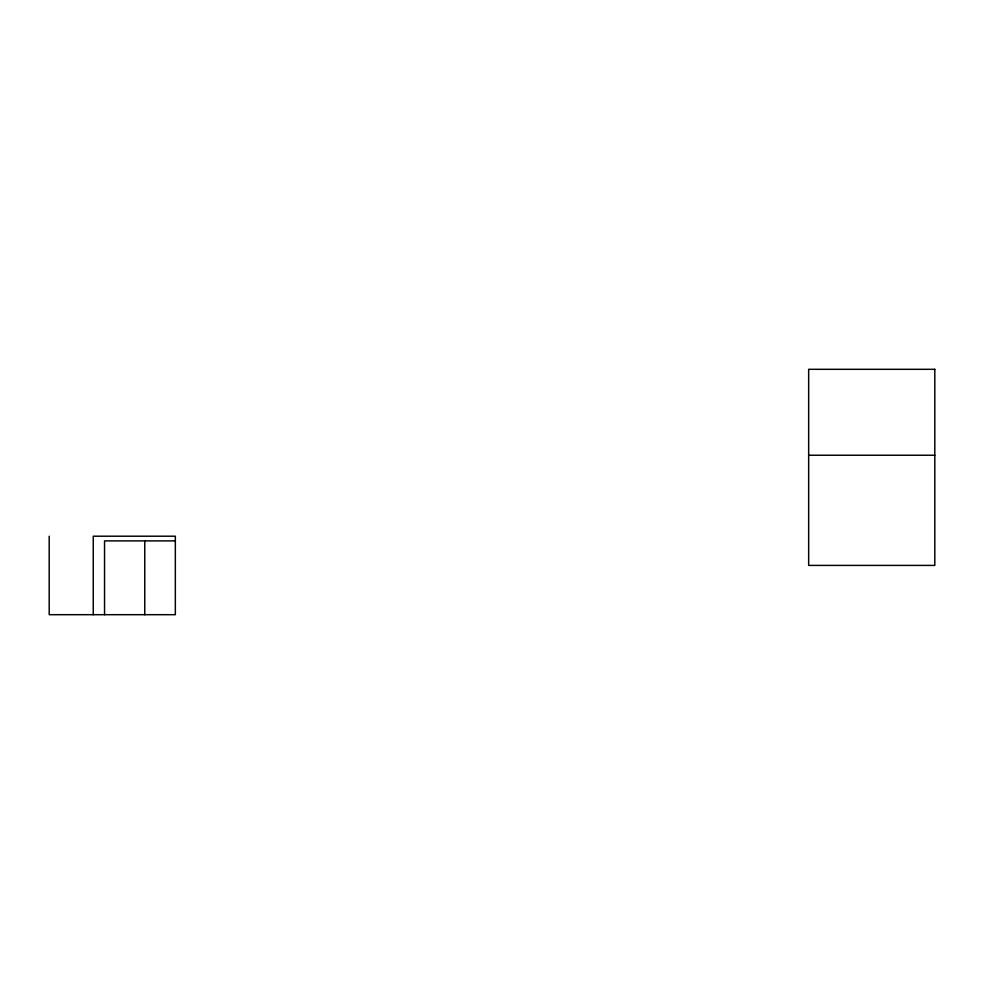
<?xml version="1.0" encoding="UTF-8"?>
<svg xmlns="http://www.w3.org/2000/svg" width="984" height="984" viewBox="0 0 984 984"><rect width="100%" height="100%" fill="white"/><g stroke="black" fill="none" stroke-linecap="round" stroke-linejoin="round"><path stroke-width="1.48" d="M808.663 455.235L934.8 455.235M175.337 540.893L104.55 540.893L104.55 614.692M144.759 540.893L144.759 614.692M93.259 614.692L93.259 536.206L175.337 536.206L175.337 614.692L49.2 614.692L49.2 536.206M934.8 369.308L808.663 369.308L808.663 565.406L934.8 565.406L934.8 369.308"/></g></svg>
